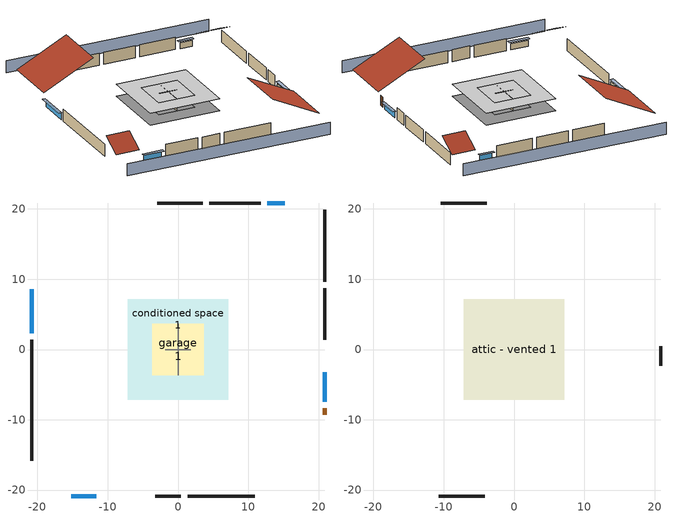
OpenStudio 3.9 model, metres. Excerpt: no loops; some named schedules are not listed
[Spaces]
garage 1
 floor foundation (Slab1 construction): -3.66,-3.66 -3.66,3.66 3.66,3.66 3.66,-3.66 z0
 wall outside (Wall1 construction): 11.78,20.84 4.46,20.84 z0:2.44
 wall outside (Wall2 construction): 20.84,1.39 20.84,8.7 z0:2.44
 wall outside (Wall12 construction): -3.23,-20.84 0.43,-20.84 z0:2.44
 wall to conditioned space 1 (Wall5 construction Reversed): 0,3.66 0,-3.66 z0:2.44
 wall to conditioned space 1 (Wall6 construction Reversed): -1.83,0 1.83,0 z0:2.44
conditioned space 1
 floor foundation (Slab2 construction): -7.11,-7.11 -7.11,7.11 7.11,7.11 7.11,-7.11 z0
 wall outside (Wall3 construction): -20.84,1.41 -20.84,-15.85 z0:2.44
 wall outside (Wall4 construction): 3.53,20.84 -2.95,20.84 z0:2.44
 wall outside (Wall7 construction): 20.84,9.63 20.84,19.91 z0:2.44
 wall outside (Wall8 construction): 1.36,-20.84 10.95,-20.84 z0:2.44
 wall outside (AdiabaticWallConstruction): -20.84,8.59 -20.84,2.34 z0:1.19; 15.18,20.84 12.7,20.84 / 20.84,-7.43 20.84,-3.21 z0:1.13; -15.18,-20.84 -11.62,-20.84 z0:1.16
 wall outside (AdiabaticWallConstruction 1): 20.84,-9.28 20.84,-8.36 z0:2.03
 window (WindowConstruction): -20.84,8.59 -20.84,2.34 z0:1.19
 window (WindowConstruction 1): 15.18,20.84 12.71,20.84 z0:1.13
 window (WindowConstruction 2): 20.84,-7.43 20.84,-3.22 z0:1.13
 window (WindowConstruction 3): -15.18,-20.84 -11.62,-20.84 z0:1.16
 door (Door): 20.84,-9.28 20.84,-8.36 z0:2.03
attic - vented 1
 floor to garage 1 (Floor1 construction): -3.66,-3.66 -3.66,3.66 3.66,3.66 3.66,-3.66 z2.44
 floor to conditioned space 1 (Floor2 construction Reversed): -7.11,-7.11 -7.11,7.11 7.11,7.11 7.11,-7.11 z2.44
 wall outside (Wall9 construction): -3.88,20.84 -10.41,20.84 z0:2.44
 wall outside (Wall10 construction): -10.69,-20.84 -4.16,-20.84 z0:2.44
 wall outside (Wall11 construction): 20.84,-2.29 20.84,0.46 z0:2.44
 roof outside (Roof1 construction): -20.84,9.52,2.44 -10.72,9.52,7.5 -10.72,20.84,7.5 -20.84,20.84,2.44
 roof outside (Roof2 construction): 16.11,20.84,2.44 16.11,16.61,4.56 20.84,16.61,4.56 20.84,20.84,2.44
 roof outside (Roof3 construction): -16.11,-20.84,2.44 -16.11,-16.61,4.56 -20.84,-16.61,4.56 -20.84,-20.84,2.44
 roof outside (Roof4 construction): 20.84,-10.2,2.44 11.33,-10.2,7.2 11.33,-20.84,7.2 20.84,-20.84,2.44
shading: -20.84,-25.41 20.84,-25.41 / 20.84,25.41 -20.84,25.41 z0:2.44; -20.84,2.04 -20.84,8.9 -21.45,8.9 -21.45,2.04 z1.49; 12.4,20.84 15.48,20.84 15.48,21.45 12.4,21.45 z1.43; 20.84,-2.91 20.84,-7.74 21.45,-7.74 21.45,-2.91 z1.43; -11.31,-20.84 -15.48,-20.84 -15.48,-21.45 -11.31,-21.45 z1.46
[Site]
Portland Intl Arpt_OR: Latitude {deg}=45.59; Longitude {deg}=-122.6; Time Zone {hr}=-8; Elevation {m}=33; Terrain=Suburbs; Keep Site Location Information=Yes
[Site:GroundTemperature:Shallow]
10.2558, 8.96328, 8.85977, 9.47314, 11.9355, 14.3863, 16.5111, 17.8571, 17.9714, 16.8767, 14.8061, 12.4304
[Site:WaterMainsTemperature]
Calculation Method=Schedule; Temperature Schedule=mains temperature schedule
[Building]
Building 1
[Material] Roughness=Rough
Name | Thickness {m} | Conductivity {W/m-K} | Density {kg/m3} | Specific Heat {J/kg-K} | Thermal Absorptance | Solar Absorptance | Visible Absorptance
asphalt or fiberglass shingles | 0.00635 | 0.162714 | 1121.4 | 1465.45 | 0.9 | 0.85 | 0.85
roof rigid ins | 0.00281632 | 0.029427 | 32.04 | 1214.23 | 0.9 | 0.7 | 0.7
osb sheathing 0.5 in. | 0.0127 | 0.115458 | 512.64 | 1214.23 | 0.9 | 0.6 | 0.6
wood siding | 0.0254 | 0.102417 | 544.68 | 1172.36 | 0.9 | 0.85 | 0.85
osb sheathing 0.5 in. 1 | 0.0127 | 0.115458 | 512.64 | 1214.23 | 0.9 | 0.7 | 0.7
wall stud and cavity | 0.1397 | 0.727959 | 139.0536 | 1170.24 | 0.9 | 0.6 | 0.6
wall stud and cavity 1 | 0.1397 | 0.550994 | 139.0536 | 1170.24 | 0.9 | 0.7 | 0.7
gypsum board | 0.0127 | 0.160291 | 801 | 837.4 | 0.9 | 0.6 | 0.6
osb sheathing 0.5 in. 2; osb sheathing 0.5 in. 3 | 0.0127 | 0.115458 | 512.64 | 1214.23
wall stud and cavity 2 | 0.1397 | 0.335416 | 139.0536 | 1170.24 | 0.9 | 0.7 | 0.7
ceiling stud and cavity | 0.1397 | 1.39189 | 65.682 | 1177.47 | 0.9 | 0.7 | 0.7
ceiling loosefill ins | 0.254 | 0.0480833 | 16.02 | 1046.75 | 0.9 | 0.7 | 0.7
ceiling stud and cavity 1 | 0.1397 | 0.104117 | 65.682 | 1177.47 | 0.9 | 0.7 | 0.7
concrete 4.0 in. | 0.1016 | 1.803125 | 2242.8 | 837.4 | 0.9 | 0.7 | 0.7
floor covering | 0.0127 | 0.0450781 | 54.468 | 1339.84 | 0.9 | 0.9 | 0.9
wood siding 1; wood siding 2 | 0.0254 | 0.102417 | 544.68 | 1172.36
wall rigid ins | 0.512978 | 0.029427 | 32.04 | 1214.23 | 0.9 | 0.7 | 0.7
wall stud and cavity 3 | 0.0889 | 0.380278 | 52.3479 | 1209.89 | 0.9 | 0.7 | 0.7
door material | 0.04445 | 0.0612267 | 512.64 | 1214.23 | 0.9 | 0.7 | 0.7
wall stud and cavity 4 | 0.0889 | 0.391764 | 83.0341 | 1211.67 | 0.9 | 0.7 | 0.7
furniture material conditioned space 1; furniture material garage 1 | 0.1524 | 0.115458 | 640.8 | 1214.23 | 0.9 | 0.6 | 0.6
[Construction]
Roof1 construction; Roof2 construction; Roof3 construction; Roof4 construction: asphalt or fiberglass shingles, roof rigid ins, osb sheathing 0.5 in.
Wall1 construction; Wall2 construction: wood siding, osb sheathing 0.5 in. 1, wall stud and cavity
Wall3 construction; Wall4 construction: wood siding, osb sheathing 0.5 in. 1, wall stud and cavity 1, gypsum board
Wall5 construction Reversed: gypsum board, wall stud and cavity 2, osb sheathing 0.5 in. 2
Wall6 construction Reversed: gypsum board, wall stud and cavity 2, osb sheathing 0.5 in. 3
Wall7 construction; Wall8 construction: wood siding, osb sheathing 0.5 in. 3, wall stud and cavity 1, gypsum board
Wall9 construction; Wall10 construction; Wall11 construction; Wall12 construction: wood siding, osb sheathing 0.5 in. 3, wall stud and cavity
Floor1 construction: ceiling stud and cavity
Floor2 construction Reversed: gypsum board, ceiling stud and cavity 1, ceiling loosefill ins
Slab1 construction: concrete 4.0 in.
Slab2 construction: concrete 4.0 in., floor covering
WindowConstruction; WindowConstruction 1; WindowConstruction 2; WindowConstruction 3: WindowMaterial
AdiabaticWallConstruction: wood siding 1, wall rigid ins, wall stud and cavity 3, gypsum board
Door: door material
AdiabaticWallConstruction 1: wood siding 2, wall rigid ins, wall stud and cavity 3, gypsum board
PartitionWallConstruction: gypsum board, wall stud and cavity 4, gypsum board
furniture construction conditioned space 1: furniture material conditioned space 1
furniture construction garage 1: furniture material garage 1
[WindowMaterial:SimpleGlazingSystem]
WindowMaterial: U-Factor {W/m2-K}=4.31528; Solar Heat Gain Coefficient=0.67
[ThermalZone] Multiplier=1; Use Ideal Air Loads=No
Name | Volume {m3} | Thermostat
conditioned space | 493.619 | conditioned space temperature setpoint
attic - vented | 305.205
garage | 130.484
[Sizing:Zone] Zone Cooling Design Supply Air Temperature Input Method=SupplyAirTemperature; Zone Cooling Design Supply Air Temperature {C}=14; Zone Cooling Design Supply Air Temperature Difference {deltaC}=11.11; Zone Heating Design Supply Air Temperature Input Method=SupplyAirTemperature; Zone Heating Design Supply Air Temperature {C}=40; Zone Heating Design Supply Air Temperature Difference {deltaC}=11.11; Zone Cooling Design Supply Air Humidity Ratio {kg-H2O/kg-air}=0.0085; Zone Heating Design Supply Air Humidity Ratio {kg-H2O/kg-air}=0.008; Cooling Design Air Flow Method=DesignDay; Heating Design Air Flow Method=DesignDay; Account for Dedicated Outdoor Air System=No; Dedicated Outdoor Air System Control Strategy=NeutralSupplyAir; Dedicated Outdoor Air Low Setpoint Temperature for Design {C}=autosize; Dedicated Outdoor Air High Setpoint Temperature for Design {C}=autosize; Zone Load Sizing Method=Sensible Load Only No Latent Load; Zone Latent Cooling Design Supply Air Humidity Ratio Input Method=HumidityRatioDifference; Zone Cooling Design Supply Air Humidity Ratio Difference {kgWater/kgDryAir}=0.005; Zone Latent Heating Design Supply Air Humidity Ratio Input Method=HumidityRatioDifference; Zone Humidification Design Supply Air Humidity Ratio Difference {kgWater/kgDryAir}=0.005; Sizing Option=Coincident
conditioned space; attic - vented; garage
[Space]
Name | Thermal Zone | Volume {m3}
conditioned space 1 | conditioned space | 493.619
attic - vented 1 | attic - vented | 305.205
garage 1 | garage | 130.484
[ThermostatSetpoint:DualSetpoint]
conditioned space temperature setpoint: Heating Setpoint Temperature Schedule=heating setpoint; Cooling Setpoint Temperature Schedule=cooling setpoint; Temperature Difference Between Cutout And Setpoint {deltaC}=0
[Foundation:Kiva] Wall Height Above Grade {m}=0.1016; Wall Depth Below Slab {m}=0.2032
Name | Initial Indoor Air Temperature {C}
Foundation Kiva 1 | 13.4258
Foundation Kiva 2 | 18.3333
[Foundation:Kiva:Settings]
Soil Conductivity {W/m-K}=1.3848; Soil Density {kg/m3}=1842.3; Soil Specific Heat {J/kg-K}=418.7; Ground Solar Absorptivity=0.9; Ground Thermal Absorptivity=0.9; Ground Surface Roughness {m}=0.03; Far-Field Width {m}=40; Deep-Ground Boundary Condition=ZeroFlux; Deep-Ground Depth {m}=40; Minimum Cell Dimension {m}=0.2; Maximum Cell Growth Coefficient=3; Simulation Timestep=Timestep
[SurfaceProperty:ExposedFoundationPerimeter] Exposed Perimeter Calculation Method=TotalExposedPerimeter
Name | Total Exposed Perimeter {m}
Slab1 | 18.288
Slab2 | 52.21224
[SurfaceProperty:IncidentSolarMultiplier] Incident Solar Multiplier=1; Incident Solar Multiplier Schedule=trans schedule winter=0.85 summer=0.7
Window1; Window2; Window3; Window4
[InternalMass:Definition] Design Level Calculation Method=SurfaceArea
Name | Construction | Surface Area {m2}
partition wall mass | PartitionWallConstruction | 202.436
furniture mass conditioned space 1 | furniture construction conditioned space 1 | 80.97429
furniture mass garage 1 | furniture construction garage 1 | 5.35122
[InternalMass] Multiplier=1
Name | Internal Mass Definition | Space or SpaceType
partition wall mass | partition wall mass | conditioned space 1
furniture mass conditioned space 1 | furniture mass conditioned space 1 | conditioned space 1
furniture mass garage 1 | furniture mass garage 1 | garage 1
[EnergyManagementSystem:Sensor]
Name | Output Variable or Output Meter Index Key | Output Variable or Output Meter
water_heater_amb_temp; fridge_tin_s_1 | garage | Zone Mean Air Temperature
water_heater_amb_rh | garage | Zone Air Relative Humidity
water_heater_T_set | water heater setpoint | Schedule Value
fridge_tin_s; tin_s | conditioned space | Zone Mean Air Temperature
out_pb_s |  | Site Outdoor Air Barometric Pressure
out_wt_s |  | Site Outdoor Air Humidity Ratio
win_s | conditioned space | Zone Air Humidity Ratio
site_vw_s |  | Site Wind Speed
tout_s | conditioned space | Zone Outdoor Air Drybulb Temperature
cool_season | cooling season schedule | Schedule Value
natural_vent_s | natural vent schedule | Schedule Value
htg_sp_s | heating setpoint | Schedule Value
clg_sp_s | cooling setpoint | Schedule Value
mech_vent_range_fan_0_sch_s | mech vent range fan 0 schedule | Schedule Value
mech_vent_bath_fan_0_sch_s | mech vent bath fan 0 schedule | Schedule Value
clothes_dryer_exhaust_0_sch_s | clothes_dryer | Schedule Value
conditioned_space_htg_unmet_s | conditioned space | Zone Heating Setpoint Not Met Time
conditioned_space_clg_unmet_s | conditioned space | Zone Cooling Setpoint Not Met Time
htg_load_cond |  | Heating:EnergyTransfer:Zone:CONDITIONED SPACE
clg_load_cond |  | Cooling:EnergyTransfer:Zone:CONDITIONED SPACE
s_conv | Floor2 | Surface Inside Face Convection Heat Gain Energy
s_ig | Floor2 | Surface Inside Face Internal Gains Radiation Heat Gain Energy
s_sol | Floor2 | Surface Inside Face Solar Radiation Heat Gain Energy
s_lgt | Floor2 | Surface Inside Face Lights Radiation Heat Gain Energy
s_surf | Floor2 | Surface Inside Face Net Surface Thermal Radiation Heat Gain Energy
s_conv_1 | Slab2 | Surface Inside Face Convection Heat Gain Energy
s_ig_1 | Slab2 | Surface Inside Face Internal Gains Radiation Heat Gain Energy
s_sol_1 | Slab2 | Surface Inside Face Solar Radiation Heat Gain Energy
s_lgt_1 | Slab2 | Surface Inside Face Lights Radiation Heat Gain Energy
s_surf_1 | Slab2 | Surface Inside Face Net Surface Thermal Radiation Heat Gain Energy
ss_sol | Door1 | Surface Inside Face Solar Radiation Heat Gain Energy
ss_lgt | Door1 | Surface Inside Face Lights Radiation Heat Gain Energy
ss_conv | Door1 | Surface Inside Face Convection Heat Gain Energy
ss_ig | Door1 | Surface Inside Face Internal Gains Radiation Heat Gain Energy
ss_surf | Door1 | Surface Inside Face Net Surface Thermal Radiation Heat Gain Energy
ss_conv_1 | Window1 | Surface Inside Face Convection Heat Gain Energy
ss_ig_1 | Window1 | Surface Inside Face Internal Gains Radiation Heat Gain Energy
ss_surf_1 | Window1 | Surface Inside Face Net Surface Thermal Radiation Heat Gain Energy
ss_trans_in | Window1 | Surface Window Transmitted Solar Radiation Rate
ss_back_out | Window1 | Surface Window Shortwave from Zone Back Out Window Heat Transfer Rate
ss_trans_out | Window1 | Surface Inside Face Initial Transmitted Diffuse Transmitted Out Window Solar Radiation Rate
ss_conv_2 | Window2 | Surface Inside Face Convection Heat Gain Energy
ss_ig_2 | Window2 | Surface Inside Face Internal Gains Radiation Heat Gain Energy
ss_surf_2 | Window2 | Surface Inside Face Net Surface Thermal Radiation Heat Gain Energy
ss_trans_in_1 | Window2 | Surface Window Transmitted Solar Radiation Rate
ss_back_out_1 | Window2 | Surface Window Shortwave from Zone Back Out Window Heat Transfer Rate
ss_trans_out_1 | Window2 | Surface Inside Face Initial Transmitted Diffuse Transmitted Out Window Solar Radiation Rate
ss_conv_3 | Window3 | Surface Inside Face Convection Heat Gain Energy
ss_ig_3 | Window3 | Surface Inside Face Internal Gains Radiation Heat Gain Energy
ss_surf_3 | Window3 | Surface Inside Face Net Surface Thermal Radiation Heat Gain Energy
ss_trans_in_2 | Window3 | Surface Window Transmitted Solar Radiation Rate
ss_back_out_2 | Window3 | Surface Window Shortwave from Zone Back Out Window Heat Transfer Rate
ss_trans_out_2 | Window3 | Surface Inside Face Initial Transmitted Diffuse Transmitted Out Window Solar Radiation Rate
ss_conv_4 | Window4 | Surface Inside Face Convection Heat Gain Energy
ss_ig_4 | Window4 | Surface Inside Face Internal Gains Radiation Heat Gain Energy
ss_surf_4 | Window4 | Surface Inside Face Net Surface Thermal Radiation Heat Gain Energy
ss_trans_in_3 | Window4 | Surface Window Transmitted Solar Radiation Rate
ss_back_out_3 | Window4 | Surface Window Shortwave from Zone Back Out Window Heat Transfer Rate
ss_trans_out_3 | Window4 | Surface Inside Face Initial Transmitted Diffuse Transmitted Out Window Solar Radiation Rate
s_conv_2 | Wall3 | Surface Inside Face Convection Heat Gain Energy
s_ig_2 | Wall3 | Surface Inside Face Internal Gains Radiation Heat Gain Energy
s_sol_2 | Wall3 | Surface Inside Face Solar Radiation Heat Gain Energy
s_lgt_2 | Wall3 | Surface Inside Face Lights Radiation Heat Gain Energy
s_surf_2 | Wall3 | Surface Inside Face Net Surface Thermal Radiation Heat Gain Energy
s_conv_3 | Wall4 | Surface Inside Face Convection Heat Gain Energy
s_ig_3 | Wall4 | Surface Inside Face Internal Gains Radiation Heat Gain Energy
s_sol_3 | Wall4 | Surface Inside Face Solar Radiation Heat Gain Energy
s_lgt_3 | Wall4 | Surface Inside Face Lights Radiation Heat Gain Energy
s_surf_3 | Wall4 | Surface Inside Face Net Surface Thermal Radiation Heat Gain Energy
s_conv_4 | Wall5 | Surface Inside Face Convection Heat Gain Energy
s_ig_4 | Wall5 | Surface Inside Face Internal Gains Radiation Heat Gain Energy
s_sol_4 | Wall5 | Surface Inside Face Solar Radiation Heat Gain Energy
s_lgt_4 | Wall5 | Surface Inside Face Lights Radiation Heat Gain Energy
s_surf_4 | Wall5 | Surface Inside Face Net Surface Thermal Radiation Heat Gain Energy
s_conv_5 | Wall6 | Surface Inside Face Convection Heat Gain Energy
s_ig_5 | Wall6 | Surface Inside Face Internal Gains Radiation Heat Gain Energy
s_sol_5 | Wall6 | Surface Inside Face Solar Radiation Heat Gain Energy
s_lgt_5 | Wall6 | Surface Inside Face Lights Radiation Heat Gain Energy
s_surf_5 | Wall6 | Surface Inside Face Net Surface Thermal Radiation Heat Gain Energy
s_conv_6 | Wall7 | Surface Inside Face Convection Heat Gain Energy
s_ig_6 | Wall7 | Surface Inside Face Internal Gains Radiation Heat Gain Energy
s_sol_6 | Wall7 | Surface Inside Face Solar Radiation Heat Gain Energy
s_lgt_6 | Wall7 | Surface Inside Face Lights Radiation Heat Gain Energy
s_surf_6 | Wall7 | Surface Inside Face Net Surface Thermal Radiation Heat Gain Energy
s_conv_7 | Wall8 | Surface Inside Face Convection Heat Gain Energy
s_ig_7 | Wall8 | Surface Inside Face Internal Gains Radiation Heat Gain Energy
s_sol_7 | Wall8 | Surface Inside Face Solar Radiation Heat Gain Energy
s_lgt_7 | Wall8 | Surface Inside Face Lights Radiation Heat Gain Energy
s_surf_7 | Wall8 | Surface Inside Face Net Surface Thermal Radiation Heat Gain Energy
im_conv | furniture mass conditioned space 1 | Surface Inside Face Convection Heat Gain Energy
im_ig | furniture mass conditioned space 1 | Surface Inside Face Internal Gains Radiation Heat Gain Energy
im_sol | furniture mass conditioned space 1 | Surface Inside Face Solar Radiation Heat Gain Energy
im_lgt | furniture mass conditioned space 1 | Surface Inside Face Lights Radiation Heat Gain Energy
im_surf | furniture mass conditioned space 1 | Surface Inside Face Net Surface Thermal Radiation Heat Gain Energy
im_conv_1 | partition wall mass | Surface Inside Face Convection Heat Gain Energy
im_ig_1 | partition wall mass | Surface Inside Face Internal Gains Radiation Heat Gain Energy
im_sol_1 | partition wall mass | Surface Inside Face Solar Radiation Heat Gain Energy
im_lgt_1 | partition wall mass | Surface Inside Face Lights Radiation Heat Gain Energy
im_surf_1 | partition wall mass | Surface Inside Face Net Surface Thermal Radiation Heat Gain Energy
airflow_gain | infil flow | Infiltration Sensible Heat Gain Energy
airflow_loss | infil flow | Infiltration Sensible Heat Loss Energy
airflow_gain_1 | natural vent flow | Infiltration Sensible Heat Gain Energy
airflow_loss_1 | natural vent flow | Infiltration Sensible Heat Loss Energy
airflow_gain_2 | whole house fan flow | Infiltration Sensible Heat Gain Energy
airflow_loss_2 | whole house fan flow | Infiltration Sensible Heat Loss Energy
mv_conv | mech vent bath fan 0 | Electric Equipment Convective Heating Energy
mv_rad | mech vent bath fan 0 | Electric Equipment Radiant Heating Energy
mv_conv_1 | mech vent house fan | Electric Equipment Convective Heating Energy
mv_rad_1 | mech vent house fan | Electric Equipment Radiant Heating Energy
mv_conv_2 | mech vent house fan cfis | Electric Equipment Convective Heating Energy
mv_rad_2 | mech vent house fan cfis | Electric Equipment Radiant Heating Energy
mv_conv_3 | mech vent range fan 0 | Electric Equipment Convective Heating Energy
mv_rad_3 | mech vent range fan 0 | Electric Equipment Radiant Heating Energy
mv_conv_4 | mech vent house fan latent load | Other Equipment Convective Heating Energy
mv_rad_4 | mech vent house fan latent load | Other Equipment Radiant Heating Energy
mv_conv_5 | mech vent house fan sensible load | Other Equipment Convective Heating Energy
mv_rad_5 | mech vent house fan sensible load | Other Equipment Radiant Heating Energy
ig_lgt_conv | interior lighting | Lights Convective Heating Energy
ig_lgt_rad | interior lighting | Lights Radiant Heating Energy
ig_lgt_vis | interior lighting | Lights Visible Radiation Heating Energy
ig_ee_conv | clothes dryer | Electric Equipment Convective Heating Energy
ig_ee_rad | clothes dryer | Electric Equipment Radiant Heating Energy
ig_ee_conv_1 | clothes washer | Electric Equipment Convective Heating Energy
ig_ee_rad_1 | clothes washer | Electric Equipment Radiant Heating Energy
ig_ee_conv_2 | cooking range | Electric Equipment Convective Heating Energy
ig_ee_rad_2 | cooking range | Electric Equipment Radiant Heating Energy
ig_ee_conv_3 | dishwasher | Electric Equipment Convective Heating Energy
ig_ee_rad_3 | dishwasher | Electric Equipment Radiant Heating Energy
ig_ee_conv_4 | fridge | Electric Equipment Convective Heating Energy
ig_ee_rad_4 | fridge | Electric Equipment Radiant Heating Energy
ig_ee_conv_5 | misc permanent spa heater | Electric Equipment Convective Heating Energy
ig_ee_rad_5 | misc permanent spa heater | Electric Equipment Radiant Heating Energy
ig_ee_conv_6 | misc permanent spa pump | Electric Equipment Convective Heating Energy
ig_ee_rad_6 | misc permanent spa pump | Electric Equipment Radiant Heating Energy
ig_ee_conv_7 | misc plug loads | Electric Equipment Convective Heating Energy
ig_ee_rad_7 | misc plug loads | Electric Equipment Radiant Heating Energy
ig_ee_conv_8 | misc tv | Electric Equipment Convective Heating Energy
ig_ee_rad_8 | misc tv | Electric Equipment Radiant Heating Energy
ig_ee_conv_9 | whole house fan | Electric Equipment Convective Heating Energy
[OtherEquipment:Definition] Design Level Calculation Method=EquipmentLevel
Name | Design Level {W} | Fraction Latent | Fraction Radiant | Fraction Lost
water heater sens; mech vent house fan sensible load | 0 | 0 | 0 | 0
water heater lat; mech vent house fan latent load | 0 | 1 | 0 | 0
water heater energy adjustment1 | 0.01 | 0 | 0 | 1
clothes dryer 2 | 0 | 0.015 | 0.081 | 0.85
cooking range 2 | 0 | 0.08 | 0.432 | 0.2
general water use sensible | -25.2881 | 0 | 0.6 | 0
general water use latent | 25.6591 | 1 | 0 | 0
[OtherEquipment]
Name | Other Equipment Definition | Space or SpaceType | Schedule | Fuel Type
water heater sens | water heater sens | garage 1 | Always On Discrete
water heater lat | water heater lat | garage 1 | Always On Discrete
water heater energy adjustment1 | water heater energy adjustment1 | garage 1 | Always On Discrete | Electricity
clothes dryer 1 | clothes dryer 2 | conditioned space 1 | clothes_dryer | Electricity
cooking range 1 | cooking range 2 | conditioned space 1 | cooking_range | Electricity
general water use sensible | general water use sensible | conditioned space 1 | general water use schedule
general water use latent | general water use latent | conditioned space 1 | general water use schedule
mech vent house fan sensible load | mech vent house fan sensible load | conditioned space 1 | Always On Discrete
mech vent house fan latent load | mech vent house fan latent load | conditioned space 1 | Always On Discrete
[ElectricEquipment:Definition] Design Level Calculation Method=EquipmentLevel
Name | Design Level {W} | Fraction Latent | Fraction Radiant | Fraction Lost
clothes washer | 915.291 | 0.03 | 0.162 | 0.7
clothes dryer | 17845.9 | 0.015 | 0.081 | 0.85
dishwasher | 1065.14 | 0.3 | 0.18 | 0.4
fridge | 45.9075 | 0 | 0.6 | 0
fridge 2 | 80.4475 | 0 | 0.6 | 0
freezer | 194.914 | 0 | 0.6 | 0
cooking range | 2189.67 | 0.08 | 0.432 | 0.2
misc tv | 746.402 | 0 | 0.6 | 0
misc plug loads | 619.438 | 0.021 | 0.558 | 0.049
misc permanent spa heater | 298.533 | 0 | 0 | 1
misc permanent spa pump | 312.193 | 0 | 0 | 1
whole house fan; mech vent house fan | 0 | 0 | 0 | 1
mech vent house fan cfis | 0 | 0 | 0 | 0
mech vent range fan 0 | 30 | 0 | 0 | 1
mech vent bath fan 0 | 15 | 0 | 0 | 1
[ElectricEquipment]
Name | Electric Equipment Definition | Space or SpaceType | Schedule
clothes washer | clothes washer | conditioned space 1 | clothes_washer
clothes dryer | clothes dryer | conditioned space 1 | clothes_dryer
dishwasher | dishwasher | conditioned space 1 | dishwasher
fridge | fridge | conditioned space 1 | fridge schedule
fridge 1 | fridge 2 | garage 1 | fridge schedule 1
freezer | freezer | garage 1 | freezer schedule
cooking range | cooking range | conditioned space 1 | cooking_range
misc tv | misc tv | conditioned space 1 | plug_loads_tv
misc plug loads | misc plug loads | conditioned space 1 | plug_loads_other
misc permanent spa heater | misc permanent spa heater | conditioned space 1 | misc permanent spa heater schedule
misc permanent spa pump | misc permanent spa pump | conditioned space 1 | misc permanent spa pump schedule
whole house fan | whole house fan | conditioned space 1 | Always On Discrete
mech vent house fan | mech vent house fan | conditioned space 1 | mech vent house fan schedule
mech vent house fan cfis | mech vent house fan cfis | conditioned space 1 | mech vent house fan cfis schedule
mech vent range fan 0 | mech vent range fan 0 | conditioned space 1 | mech vent range fan 0 schedule
mech vent bath fan 0 | mech vent bath fan 0 | conditioned space 1 | mech vent bath fan 0 schedule
[WaterUse:Equipment:Definition]
Name | Peak Flow Rate {m3/s}
clothes washer | 1.97294e-05
dishwasher | 1.72331e-05
[Lights:Definition] Design Level Calculation Method=LightingLevel; Fraction Radiant=0.6; Fraction Visible=0.2; Return Air Fraction=0
Name | Lighting Level {W}
interior lighting | 1268.76
garage lighting | 53.7928
[Lights] Fraction Replaceable=1
Name | Lights Definition | Space or SpaceType | Schedule
interior lighting | interior lighting | conditioned space 1 | lighting_interior
garage lighting | garage lighting | garage 1 | lighting_garage
[Exterior:Lights:Definition]
exterior lighting: Design Level {W}=48.0871
[Exterior:Lights]
exterior lighting: Exterior Lights Definition=exterior lighting; Schedule=exterior lighting schedule
[People:Definition]
occupants: Number of People Calculation Method=People; Number of People {people}=1; Fraction Radiant=0.314171; Sensible Heat Fraction=0.56303; Carbon Dioxide Generation Rate {m3/s-W}=0; Enable ASHRAE 55 Comfort Warnings=No; Mean Radiant Temperature Calculation Type=EnclosureAveraged
[People]
occupants: People Definition=occupants; Space or SpaceType=conditioned space 1; Number of People Schedule=occupants; Activity Level Schedule=occupants activity schedule; Multiplier=1
[SpaceInfiltration:DesignFlowRate] Space or SpaceType=conditioned space 1; Schedule=Always On Discrete; Design Flow Rate Calculation Method=Flow/Space; Design Flow Rate {m3/s}=0
natural vent flow; whole house fan flow; infil flow
[ZoneMixing]
whole house fan mix: Zone or Space=attic - vented; Schedule=Always On Continuous; Design Flow Rate Calculation Method=Flow/Zone; Design Flow Rate {m3/s}=0; Source Zone or Space=conditioned space
[SpaceInfiltration:EffectiveLeakageArea] Schedule=Always On Discrete
Name | Space or SpaceType | Effective Air Leakage Area {cm2} | Stack Coefficient | Wind Coefficient
infil garage 1 | garage 1 | 543.674 | 0.000129147 | 4.38083e-05
infil attic - vented 1 | attic - vented 1 | 8530.74 | 0.000248762 | 3.83861e-05
